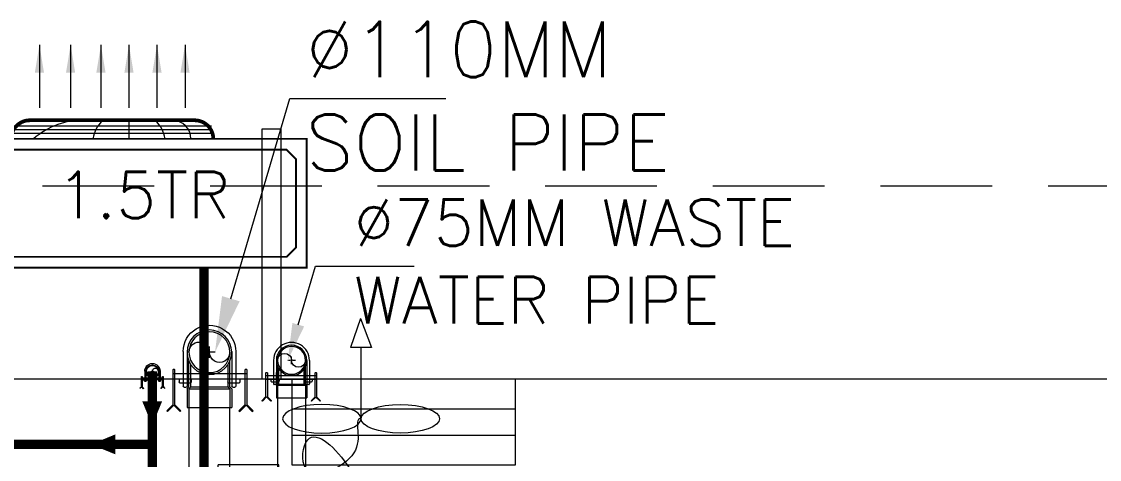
# Model space of a CAD drawing. Extents: x 3505867 to 4040009, y -660366 to -590408.
# Drawn here: x 3517798 to 3520692, y -596509 to -595332 of the extents above; entities that cross this region are included whole.
import ezdxf
from ezdxf import colors
from ezdxf.entities.mleader import LeaderData, LeaderLine
from ezdxf.math import Vec2, Vec3

# ---------------------------------------------------------------- set-up
doc = ezdxf.new("R2010")
doc.units = 0
doc.header["$LTSCALE"] = 6
doc.header["$MEASUREMENT"] = 0
doc.linetypes.add('CENTER2', pattern=[1.125, 0.75, -0.125, 0.125, -0.125])
doc.linetypes.add('HIDDEN', pattern=[0.375, 0.25, -0.125])
doc.layers.get('0').update_dxf_attribs({"linetype": 'CONTINUOUS', "lineweight": 0})
for name, color, linetype, lineweight in [('Chajja', 7, 'CONTINUOUS', 0), ('ELE-EXHAUST FAN', 10, 'CONTINUOUS', 0), ('ELE. DB', 1, 'CONTINUOUS', 0), ('HTL-AC UNIT', 5, 'CONTINUOUS', 0), ('MEP_HVAC_COPPER_PIPE', 5, 'CONTINUOUS', 0), ('MEP_HVAC_TEXT', 7, 'CONTINUOUS', 0), ('PHE-SP', 1, 'CONTINUOUS', 0), ('PL- WASTE PIPE', 6, 'CONTINUOUS', 0), ('PL-CLAMP', 211, 'CONTINUOUS', 0), ('PL-SOFT  WATER SUPPLY PIPE', 162, 'CONTINUOUS', 0), ('PL-SOIL PIPE', 1, 'CONTINUOUS', 0), ('PL-WATER PIPE CLAMP', 6, 'CONTINUOUS', 0), ('PL-WATER PIPING', 1, 'CONTINUOUS', 0), ('WALL', 10, 'CONTINUOUS', 0), ('Window', 161, 'CONTINUOUS', 0)]:
    doc.layers.add(name, color=color, linetype=linetype, lineweight=lineweight)
doc.styles.add('ROMANS', font='romans.shx')
doc.styles.get("Standard").update_dxf_attribs({"font": 'SIMPLEX'})
doc.styles.add('VERDANA', font='verdana.ttf')
doc.dimstyles.new('AC DIM', dxfattribs={"dimtxt": 200, "dimasz": 200, "dimexe": 0.18, "dimexo": 50, "dimgap": 50, "dimtad": 1, "dimdec": 0, "dimzin": 12, "dimdsep": 46, "dimtxsty": 'ROMANS', "dimcen": 0, "dimclrt": 7, "dimadec": 0, "dimazin": 0, "dimtfac": 1, "dimtdec": 0, "dimtix": 1, "dimtofl": 0, "dimtmove": 0, "dimatfit": 3, "dimfxl": 1, "dimtolj": 1, "dimtzin": 12, "dimarcsym": 0})

# ---------------------------------------------------------------- blocks, each defined once
blk = doc.blocks.new('CIVIL IVF')
at = {"layer": 'Chajja', "color": 8, "linetype": 'HIDDEN', "ltscale": 200}
blk.add_line((-28190, 18165.2), (-23015, 18165.2), dxfattribs=at)
at = {"layer": 'WALL', "color": 8, "linetype": 'ByBlock'}
blk.add_line((-23015, 17645.2), (-28190, 17645.2), dxfattribs=at)
at = {"layer": 'Window', "color": 8, "linetype": 'Continuous'}
for points in [[(-24670, 17415.2), (-24670, 17645.2), (-25270, 17645.2), (-25270, 17415.2)], [(-24670, 17495.2), (-24670, 17565.2), (-25270, 17565.2), (-25270, 17495.2)]]:
    blk.add_lwpolyline(points, close=True, dxfattribs=at)
blk = doc.blocks.new('clamp')
at = {"layer": 'PL-CLAMP'}
for p, q in [((105.4, 198.4), (168.6, 198.4)), ((156.2, 205.8), (161.2, 205.8)), ((163.2, 185.7), (163.2, 203.8)), ((105.4, 191.1), (168.6, 191.1)), ((156.2, 183.7), (161.2, 183.7)), ((170.6, 196.4), (170.6, 193.1)), ((105.4, 109.4), (168.6, 109.4)), ((105.4, 102), (168.6, 102)), ((156.2, 116.8), (161.2, 116.8)), ((163.2, 96.7), (163.2, 114.8)), ((170.6, 107.4), (170.6, 104)), ((156.2, 94.7), (161.2, 94.7))]:
    blk.add_line(p, q, dxfattribs=at)
for points in [[(138.4, 216.5, -0.414214), (139.4, 217.5), (203.1, 217.5), (214, 228.4), (215.4, 227), (203.9, 215.5), (215.3, 204), (213.9, 202.6), (203, 213.5), (139.4, 213.5, -0.414214), (138.4, 214.5), (138.4, 216.5)], [(138.4, 84.3, -0.414214), (139.4, 85.3), (203.1, 85.3), (214, 96.3), (215.4, 94.9), (203.9, 83.3), (215.3, 71.9), (213.9, 70.5), (203, 81.3), (139.4, 81.3, -0.414214), (138.4, 82.3), (138.4, 84.3)]]:
    blk.add_lwpolyline(points, format="xyb", dxfattribs=at)
for points in [[(146.2, 81.3), (146.2, 217.5)], [(156.2, 81.3), (156.2, 217.5)]]:
    blk.add_lwpolyline(points, dxfattribs=at)
for centre, radius, start, end in [((105.4, 150.2), 48.2, 90, 270), ((161.2, 203.8), 2, 0, 90), ((168.6, 196.4), 2, 0, 90), ((161.2, 185.7), 2, 270, 0), ((168.6, 193.1), 2, 270, 0), ((161.2, 114.8), 2, 0, 90), ((168.6, 107.4), 2, 0, 90), ((168.6, 104), 2, 270, 0), ((161.2, 96.7), 2, 270, 0)]:
    blk.add_arc(centre, radius, start, end, dxfattribs=at)
blk = doc.blocks.new('RISER UP 100')
at = {"color": 0, "linetype": 'Continuous'}
for p, q in [((-98.5, 60), (-148.5, 60)), ((-148.5, -60), (-148.5, 60)), ((-98.5, 60), (-93.5, 55)), ((-93.5, 55), (-24, 55)), ((-98.5, -60), (-93.5, -55)), ((-93.5, -55), (-24, -55)), ((-98.5, -60), (-148.5, -60))]:
    blk.add_line(p, q, dxfattribs=at)
at = {"color": 8, "linetype": 'Continuous', "lineweight": 0, "ltscale": 0.005}
for p, q in [((-98.5, 55), (-148.5, 55)), ((-98.5, -55), (-98.5, 55)), ((-98.5, 55), (-93.5, 50)), ((-93.5, -50), (-93.5, 50)), ((-93.5, 50), (-33.2, 50)), ((-98.5, -55), (-148.5, -55)), ((-98.5, -55), (-93.5, -50)), ((-93.5, -50), (-33.2, -50))]:
    blk.add_line(p, q, dxfattribs=at)
at = {"color": 8, "linetype": 'CENTER2', "lineweight": 0}
for p, q in [((-15, 0), (15, 0)), ((0, 15), (0, -15))]:
    blk.add_line(p, q, dxfattribs=at)
at = {"color": 0, "linetype": 'Continuous'}
blk.add_circle((0, 0), 60, dxfattribs=at)
at = {"color": 8, "linetype": 'Continuous', "lineweight": 0, "ltscale": 0.005}
blk.add_circle((0, 0), 55, dxfattribs=at)
at = {"color": 8, "linetype": 'Continuous', "lineweight": 0}
for centre, start, end in [((0, 27.5), 90, 270), ((0, -27.5), 270, 90)]:
    blk.add_arc(centre, 27.5, start, end, dxfattribs=at)
blk = doc.blocks.new('WATER PIPE CLAMP')
at = {"layer": 'PL-CLAMP'}
for p, q in [((-61.4, 87.2), (-62.5, 86.1)), ((-62.5, 86.1), (-54, 77.6)), ((-52.5, 78.2), (-61.4, 87.2)), ((-54, 77.6), (-54, 27.7)), ((-43.4, 87.3), (-52.5, 78.2)), ((-50.9, 77.6), (-42.3, 86.2)), ((-50.9, 27.7), (-50.9, 77.6)), ((-42.3, 86.2), (-43.4, 87.3)), ((42.1, 87.2), (41, 86.1)), ((41, 86.1), (49.5, 77.6)), ((51.1, 78.3), (42.1, 87.2)), ((49.5, 77.6), (49.6, 27.8)), ((60.2, 87.4), (51.1, 78.3)), ((52.7, 77.6), (61.3, 86.2)), ((52.7, 27.8), (52.7, 77.6)), ((61.3, 86.2), (60.2, 87.4)), ((-54, 40.9), (52.7, 41)), ((-54, 33.1), (52.7, 33.1)), ((-53.2, 27), (-51.7, 27)), ((-43.6, 40.9), (-43.6, 44.8)), ((-42, 46.4), (-27.8, 46.4)), ((-37.8, 1.1), (-37.8, 50.6)), ((-33.6, 52.2), (-36.2, 52.2)), ((-32, 1.1), (-32, 50.6)), ((-26.2, 40.9), (-26.3, 44.8)), ((26.2, 41), (26.2, 44.8)), ((27.8, 46.4), (41.9, 46.4)), ((32, 1.1), (32, 50.6)), ((36.2, 52.2), (33.5, 52.2)), ((37.8, 1.1), (37.7, 50.6)), ((43.5, 41), (43.5, 44.8)), ((50.3, 27), (51.9, 27))]:
    blk.add_line(p, q, dxfattribs=at)
for centre, radius, start, end in [((-53.2, 27.7), 0.784, 180.024, 270.024), ((-51.7, 27.7), 0.784, 270.024, 0.024), ((-42, 44.8), 1.57, 90.025, 180.025), ((-36.2, 50.6), 1.57, 90.025, 180.025), ((0, 1.1), 37.8, 180.025, 0.025), ((-33.6, 50.6), 1.57, 0.025, 90.025), ((-27.8, 44.8), 1.57, 0.025, 90.025), ((27.8, 44.8), 1.57, 90.025, 180.025), ((33.5, 50.6), 1.57, 90.025, 180.025), ((36.2, 50.6), 1.57, 0.025, 90.025), ((41.9, 44.8), 1.57, 0.025, 90.025), ((50.3, 27.8), 0.784, 180.024, 270.024), ((51.9, 27.8), 0.784, 270.024, 0.024)]:
    blk.add_arc(centre, radius, start, end, dxfattribs=at)
blk = doc.blocks.new('1234WE12')
at = {"layer": 'PL-SOFT  WATER SUPPLY PIPE', "color": 8, "linetype": 'CENTER2', "lineweight": 0}
for p, q in [((4.4, 0), (-4.4, 0)), ((0, 4.4), (0, -4.3))]:
    blk.add_line(p, q, dxfattribs=at)
at = {"layer": 'PL-SOFT  WATER SUPPLY PIPE', "color": 3, "linetype": 'Continuous'}
blk.add_circle((0, 0), 17.5, dxfattribs=at)
at = {"layer": 'PL-SOFT  WATER SUPPLY PIPE', "color": 8, "linetype": 'Continuous', "lineweight": 0, "ltscale": 0.005}
blk.add_circle((0, 0), 16, dxfattribs=at)
at = {"layer": 'PL-SOFT  WATER SUPPLY PIPE', "color": 8, "linetype": 'Continuous', "lineweight": 0}
for centre, start, end in [((-8, 0), 180.1383, 0.1383), ((8, 0), 0.1383, 180.1383)]:
    blk.add_arc(centre, 8, start, end, dxfattribs=at)
blk = doc.blocks.new('A$C44D17E71')
at = {"layer": 'ELE-EXHAUST FAN', "color": 1}
for p, q in [((-13.3, 0.72), (-9.75, 2.1)), ((-9.75, 2.1), (-9.75, -0.48)), ((-13.3, 0.72), (-9.75, -0.48)), ((-0.97, 0.81), (-9.75, 0.81)), ((6.62, -9.32), (4.71, -9.31)), ((4.71, -9.31), (4.71, -16.8)), ((6.59, -16.81), (6.62, -9.32)), ((6.61, -12.95), (10.07, -12.97)), ((6.61, -13.55), (10.06, -13.57)), ((6.59, -16.81), (4.71, -16.8))]:
    blk.add_line(p, q, dxfattribs=at)
blk.add_ellipse((-0.97, 5.64), major_axis=(0, -4.83), ratio=0.36355, dxfattribs=at)
at = {"layer": 'ELE-EXHAUST FAN', "color": 1, "extrusion": (0, 0, -1)}
blk.add_ellipse((-0.97, -4.02), major_axis=(0, 4.83), ratio=0.36355, dxfattribs=at)
blk.add_ellipse((6.31, -13.06), major_axis=(0.02, 3.76), ratio=1, start_param=0.079283, end_param=3.06231, dxfattribs=at)
at = {"layer": 'ELE-EXHAUST FAN', "color": 1}
blk.add_open_spline([(-1.04, 0.81), (-0.79, -0.3), (3.44, 2.5), (7.59, -7.04), (-0.96, -5.98), (5.22, 0.41), (14.27, 3.09), (9.16, -9.39), (5.43, -2.53), (11.73, 0.02), (16.82, -10.79), (10.14, -10.71), (10.07, -12.97)], degree=3, knots=[0, 0, 0, 0, 6.261699, 12.352893, 15.787239, 21.858742, 28.752755, 35.678217, 39.225495, 45.354107, 53.693878, 67.421453, 67.421453, 67.421453, 67.421453], dxfattribs=at)
blk = doc.blocks.new('WETRWER')
at = {"layer": 'ELE-EXHAUST FAN', "xscale": 21.82094173196808, "yscale": 21.82094173196808, "zscale": 21.82094173196808, "rotation": 270}
blk.add_blockref('A$C44D17E71', (-18842, 17517.9), dxfattribs=at)
blk = doc.blocks.new('ETWER')
at = {"layer": 'PL- WASTE PIPE', "linetype": 'ByBlock', "lineweight": 0, "ltscale": 5}
for p, q in [((8496.4, 17359.7), (8496.4, 15970.3)), ((8571.4, 17359.7), (8571.4, 15677.4))]:
    blk.add_line(p, q, dxfattribs=at)
at = {"layer": 'PL-SOFT  WATER SUPPLY PIPE', "color": 3, "const_width": 25}
for points in [[(8160.3, 17431), (8160.3, 15520.7), (10082.2, 15520.7)], [(8160.3, 17235), (5652.1, 17235), (5652.1, 17136.1), (5036.9, 17136.1), (5036.9, 11234.7), (5659.5, 11234.7), (5659.5, 11165.1), (6444, 11165.1)]]:
    blk.add_lwpolyline(points, dxfattribs=at)
at = {"layer": 'PL-SOIL PIPE', "linetype": 'ByBlock', "lineweight": 0}
for p, q in [((8258.6, 16528.2), (8258.6, 17334.5)), ((8368.6, 16528.2), (8368.6, 17334.5))]:
    blk.add_line(p, q, dxfattribs=at)
at = {"layer": 'PL-WATER PIPING', "color": 61}
for points in [[(8159.7, 17350.7, 53.3, 0, 0), (8159.7, 17285.9, 0, 0, 0)], [(8060.3, 17235, 53.3, 0, 0), (7995.5, 17235, 0, 0, 0)]]:
    blk.add_lwpolyline(points, format="xyseb", dxfattribs=at)
at = {"layer": 'PL- WASTE PIPE', "linetype": 'ByBlock', "ltscale": 5, "xscale": -0.6804665603485837, "yscale": 0.6804665603485837, "zscale": 0.6804665595408722, "rotation": 269.9999999999997}
blk.add_blockref('RISER UP 100', (8533.9, 17460.8), dxfattribs=at)
at = {"layer": 'PL-CLAMP', "linetype": 'ByBlock'}
for p, xscale, yscale, zscale, rotation in [((8533.7, 17639.2), -1.466554736686121, 1.46655473668612, 1.466554735929871, 90.02499690717077), ((8383.7, 17566.3), 0.9999250758013817, 0.9999250758013817, 0.9999250752857497, 269.9750030928284)]:
    blk.add_blockref('clamp', p, dxfattribs=dict(at, xscale=xscale, yscale=yscale, zscale=zscale, rotation=rotation))
at = {"layer": 'PL-SOFT  WATER SUPPLY PIPE', "color": 2, "ltscale": 500, "rotation": 180}
blk.add_blockref('1234WE12', (8160.3, 17431.1), dxfattribs=at)
at = {"layer": 'PL-SOIL PIPE', "color": 1, "linetype": 'Continuous', "xscale": -0.9980176218446795, "yscale": 0.9980176218446792, "zscale": 0.998017621844679, "rotation": 269.9999999999571}
blk.add_blockref('RISER UP 100', (8313.4, 17482.7), dxfattribs=at)
at = {"layer": 'PL-WATER PIPE CLAMP', "ltscale": 5, "xscale": -0.5454630040780015, "yscale": 0.5454630040780015, "zscale": 0.5454630040780017, "rotation": 180.1633275206256}
blk.add_blockref('WATER PIPE CLAMP', (8160.3, 17432.4), dxfattribs=at)
at = {"layer": 'PL- WASTE PIPE', "linetype": 'ByBlock', "lineweight": 0, "ltscale": 5, "insert": (8701.5, 17893.4), "char_height": 125, "width": 1332.591, "attachment_point": 1, "style": 'ROMANS'}
blk.add_mtext('%%c75MM WASTE WATER PIPE', dxfattribs=at)
at = {"layer": 'PL-SOIL PIPE', "color": 1, "linetype": 'Continuous', "lineweight": 0, "insert": (8571.7, 18371.5), "char_height": 150, "width": 1574.478, "attachment_point": 1}
blk.add_mtext('%%c110MM \\PSOIL PIPE', dxfattribs=at)
at = {"layer": 'PL- WASTE PIPE', "linetype": 'ByBlock', "lineweight": 0, "ltscale": 5}
ml = blk.add_multileader_mtext('Standard', dxfattribs=at)
ml.set_content(' ', color=256)
ml.set_leader_properties()
ml.build(insert=Vec2(0, 0))
ml.multileader.update_dxf_attribs({"text_right_attachment_type": 6, "dogleg_length": 265, "arrow_head_size": 100})
ctx = ml.context
ctx.base_point, ctx.char_height, ctx.arrow_head_size, ctx.landing_gap_size, ctx.plane_origin = Vec3(8863.4, 17713.7), 100, 100, 50, Vec3(8388.8, 17333.6)
ctx.right_attachment = 6
notes = []
notes.append((ctx, [(0, (1, 1, 0), (8598.4, 17713.7), (1, 0), 265, [(0, [(8523.7, 17460.8)], 0, [])])]))
ctx.mtext.insert, ctx.mtext.flow_direction = Vec3(8913.4, 17773.7), 5
at = {"layer": 'PL-SOIL PIPE', "color": 1, "linetype": 'Continuous'}
ml = blk.add_multileader_mtext('Standard', dxfattribs=at)
ml.set_content('', color=1)
ml.set_leader_properties()
ml.build(insert=Vec2(0, 0))
ml.multileader.update_dxf_attribs({"text_right_attachment_type": 6, "dogleg_length": 418.4, "arrow_head_size": 150})
ctx = ml.context
ctx.base_point, ctx.arrow_head_size, ctx.plane_origin, ctx.plane_x_axis = Vec3(8947.9, 18164.7), 150, Vec3(8531.8, 18164.7), Vec3(-1, 0)
ctx.right_attachment, ctx.text_align_type = 6, 2
notes.append((ctx, [(0, (1, 1, 0), (8529.5, 18164.7), (1, 0), 418.4, [(0, [(8328.4, 17482.7)], 0, [])])]))
ctx.mtext.insert, ctx.mtext.width, ctx.mtext.alignment = Vec3(8949.9, 18164.7), 248.491, 3
for ctx, leaders in notes:
    for number, flags, end, landing, length, lines in leaders:
        leader = LeaderData()
        leader.index, (leader.has_last_leader_line, leader.has_dogleg_vector, leader.attachment_direction) = number, flags
        leader.last_leader_point, leader.dogleg_vector, leader.dogleg_length = Vec3(end), Vec3(landing), length
        for number, points, colour, breaks in lines:
            line = LeaderLine()
            line.index, line.vertices, line.color, line.breaks = number, Vec3.list(points), colors.encode_raw_color(colour), breaks
            leader.lines.append(line)
        ctx.leaders.append(leader)
blk = doc.blocks.new('ODU')
at = {"layer": 'HTL-AC UNIT'}
for p, q in [((3484013.2, -610684.5, 0), (3483479.8, -610684.5, 0)), ((3483791.5, -610668.6, 0), (3483791.5, -610718.6, 0)), ((3484013.2, -610694.2, 0), (3483479.8, -610694.2, 0)), ((3484013.2, -610703.9, 0), (3483479.8, -610703.9, 0))]:
    blk.add_line(p, q, dxfattribs=at)
at = {"layer": 'HTL-AC UNIT', "const_width": 10, "elevation": 0}
blk.add_lwpolyline([(3483475.1, -610718.6), (3483475.1, -610718.6, -0.414214), (3483525.1, -610668.6), (3483967.9, -610668.6, -0.414214), (3484017.9, -610718.6), (3484017.9, -610718.6)], format="xyb", dxfattribs=at)
at = {"layer": 'HTL-AC UNIT', "const_width": 5, "elevation": 0}
for points in [[(3483313.8, -610718.6), (3484268.8, -610718.6), (3484268.8, -611064.6), (3483313.8, -611064.6)], [(3483367.8, -610747.7), (3484214.8, -610747.7), (3484239.8, -610772.7), (3484239.8, -611010.6), (3484214.8, -611035.6), (3483367.8, -611035.6), (3483342.8, -611010.6), (3483342.8, -610772.7)]]:
    blk.add_lwpolyline(points, close=True, dxfattribs=at)
at = {"layer": 'HTL-AC UNIT', "elevation": 0}
for points in [[(3483383, -611364.6), (3483383, -610691.3), (3483433, -610691.3), (3483433, -611364.6), (3483383, -611364.6)], [(3484148.8, -611364.6), (3484148.8, -610691.3), (3484198.8, -610691.3), (3484198.8, -611364.6), (3484148.8, -611364.6)]]:
    blk.add_lwpolyline(points, dxfattribs=at)
blk.add_lwpolyline([(3483263.8, -610769.2), (3483313.8, -610769.2), (3483313.8, -610779.2), (3483263.8, -610779.2)], close=True, dxfattribs=at)
at = {"layer": 'HTL-AC UNIT'}
for centre, radius, start, end in [((3483666.2, -610864.4, 0), 196, 87.3624, 131.9453), ((3483789.1, -610736.6, 0), 96.6, 135.2739, 169.2801), ((3483793.9, -610736.6, 0), 96.6, 10.7199, 44.7261), ((3483907.8, -610718.6, 0), 50, 0, 90)]:
    blk.add_arc(centre, radius, start, end, dxfattribs=at)
for points in [[(3483551, -610465.7, 0), (3483551, -610635.2, 0)], [(3483634.7, -610465.7, 0), (3483634.7, -610635.2, 0)], [(3483716.2, -610465.7, 0), (3483716.2, -610635.2, 0)], [(3483791.5, -610465.7, 0), (3483791.5, -610635.2, 0)], [(3483866.7, -610465.7, 0), (3483866.7, -610635.2, 0)], [(3483942, -610465.7, 0), (3483942, -610635.2, 0)]]:
    blk.add_leader(points, dimstyle='AC DIM', override={"dimasz": 75, "dimtad": 0}, dxfattribs=at)

msp = doc.modelspace()

# ---------------------------------------------------------------- linework, layer by layer
at = {"layer": 'MEP_HVAC_COPPER_PIPE', "linetype": 'ByBlock', "const_width": 25}
msp.add_lwpolyline([(3518131, -598295.5), (3518289.2, -598295.5), (3518287.6, -595993.2)], dxfattribs=at)

# ---------------------------------------------------------------- block references
at = {"linetype": 'ByBlock'}
msp.add_blockref('CIVIL IVF', (3543794, -613938.4), dxfattribs=at)
at = {"layer": 'ELE. DB', "color": 0, "linetype": 'ByBlock'}
msp.add_blockref('WETRWER', (3537534, -613938.4), dxfattribs=at)
at = {"layer": 'HTL-AC UNIT', "linetype": 'ByBlock'}
msp.add_blockref('ODU', (34294.9, 15071.4, 0), dxfattribs=at)
at = {"layer": 'PHE-SP', "color": 0, "linetype": 'ByBlock'}
msp.add_blockref('ETWER', (3509989, -613703.2), dxfattribs=at)

# ---------------------------------------------------------------- texts
at = {"layer": 'MEP_HVAC_TEXT', "color": 0, "insert": (3518357.7, -595735.3), "char_height": 125, "attachment_point": 3, "rotation": 359.9931, "style": 'VERDANA'}
msp.add_mtext_dynamic_manual_height_columns('{\\Fromans|c0;\\C256;1.5TR}', width=1718.699, gutter_width=750, heights=[0], dxfattribs=at)

doc.saveas('drawing.dxf')
